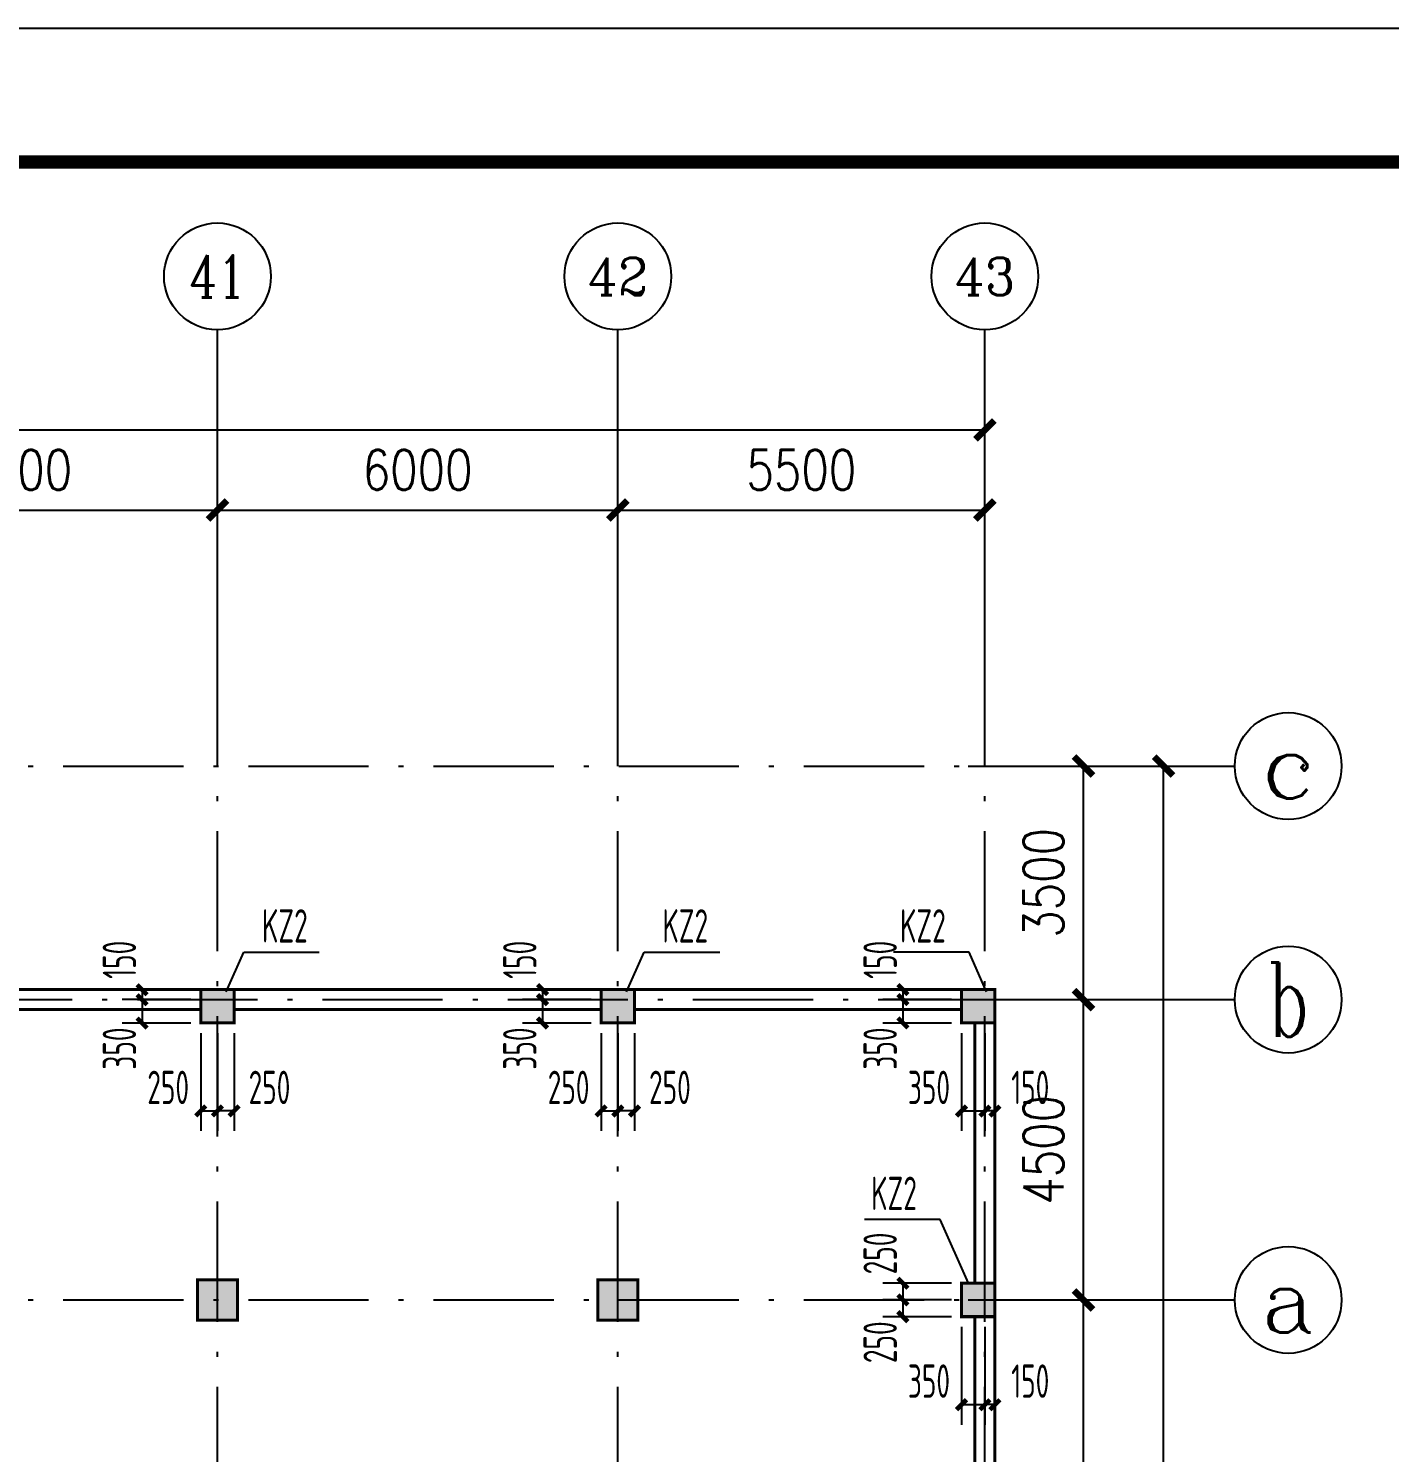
# Model space of a CAD drawing. Extents: x 2468086 to 6957054, y -3413633 to -667223.
# Drawn here: x 5191940 to 5212335, y -1113053 to -1091717 of the extents above; entities that cross this region are included whole.
import ezdxf
from ezdxf.enums import TextEntityAlignment as Align

# ---------------------------------------------------------------- set-up
doc = ezdxf.new("R2010")
doc.units = 0
doc.header["$LTSCALE"] = 100
doc.header["$MEASUREMENT"] = 0
doc.linetypes.add('2', pattern=[18.5, 12, -3, 0.5, -3])
doc.layers.get('0').update_dxf_attribs({"linetype": 'CONTINUOUS'})
doc.layers.get('DEFPOINTS').update_dxf_attribs({"linetype": 'CONTINUOUS'})
for name, color, linetype in [('AXIS', 3, 'CONTINUOUS'), ('AXIS_TEXT', 7, 'CONTINUOUS'), ('PUB_TITLE', 4, 'CONTINUOUS'), ('墙__实线', 3, 'CONTINUOUS'), ('柱', 2, 'CONTINUOUS'), ('柱填充', 43, 'CONTINUOUS'), ('柱编号', 211, 'CONTINUOUS'), ('轴线__尺寸数字', 7, 'CONTINUOUS'), ('轴线__点划线', 252, '2'), ('通风井定位', 145, 'CONTINUOUS')]:
    doc.layers.add(name, color=color, linetype=linetype)
doc.styles.add('_TCH_AXIS', font='COMPLEX', dxfattribs={"bigfont": 'GBCBIG'})
doc.styles.add('COMPLEX', font='COMPLEX')
doc.styles.add('DIM_FONT', font='SIMPLEX.shx', dxfattribs={"width": 0.8})
doc.styles.add('GB', font='gbxwxt.shx', dxfattribs={"width": 0.7, "height": 500, "bigfont": 'gbhzfs.shx'})
doc.dimstyles.new('DIMN200', dxfattribs={"dimscale": 2, "dimtxt": 300, "dimasz": 100, "dimexe": 250, "dimexo": 300, "dimgap": 150, "dimtad": 1, "dimdec": 0, "dimzin": 0, "dimdsep": 46, "dimtxsty": 'DIM_FONT', "dimblk": 'ARCHTICK', "dimcen": 0.09, "dimclrt": 7, "dimazin": 2, "dimtfac": 1, "dimtdec": 0, "dimtix": 1, "dimtmove": 2, "dimatfit": 3, "dimldrblk": 'ARCHTICK', "dimfxl": 1, "dimtolj": 1, "dimtzin": 0, "dimarcsym": 0})
doc.dimstyles.new('LYSDIM1', dxfattribs={"dimtxt": 375, "dimasz": 1.5, "dimexe": 300, "dimexo": 150, "dimgap": 90, "dimtad": 1, "dimdec": 0, "dimzin": 0, "dimdsep": 46, "dimtxsty": 'GB', "dimblk1": 'JT', "dimblk2": 'JT', "dimsah": 1, "dimcen": 0, "dimclrt": 7, "dimadec": 0, "dimazin": 0, "dimtfac": 1, "dimtdec": 0, "dimtix": 1, "dimtmove": 2, "dimatfit": 3, "dimldrblk": 'JT', "dimfxl": 1, "dimtolj": 1, "dimtzin": 0, "dimarcsym": 0})

# ---------------------------------------------------------------- blocks, each defined once
blk = doc.blocks.new('_ARCHTICK')
at = {"color": 0, "const_width": 0.5}
blk.add_lwpolyline([(-0.71, -0.71), (0.71, 0.71)], dxfattribs=at)
blk = doc.blocks.new('*D2831')
at = {"layer": 'AXIS', "color": 0, "lineweight": -2, "transparency": 16777216}
for p, q in [((5206622, -1110768), (5208249, -1110768)), ((5207749, -1118768), (5207749, -1110768)), ((5206622, -1118768), (5208249, -1118768))]:
    blk.add_line(p, q, dxfattribs=at)
at = {"layer": 'DEFPOINTS', "color": 0, "transparency": 16777216}
for p in [(5206022, -1110768), (5207749, -1110768), (5206022, -1118768)]:
    blk.add_point(p, dxfattribs=at)
at = {"layer": 'AXIS', "color": 0, "lineweight": -2, "transparency": 16777216, "xscale": 200, "yscale": 200, "zscale": 200}
for p, rotation in [((5207749, -1110768), 90), ((5207749, -1118768), 270)]:
    blk.add_blockref('_ARCHTICK', p, dxfattribs=dict(at, rotation=rotation))
at = {"layer": 'AXIS', "color": 7, "transparency": 16777216, "insert": (5207149, -1114768), "char_height": 600, "attachment_point": 5, "rotation": 90, "style": 'DIM_FONT'}
blk.add_mtext('\\A1;8000', dxfattribs=at)
blk = doc.blocks.new('*D2832')
at = {"layer": 'AXIS', "color": 0, "lineweight": -2, "transparency": 16777216}
for p, q in [((5206622, -1106268), (5208249, -1106268)), ((5207749, -1110768), (5207749, -1106268)), ((5206622, -1110768), (5208249, -1110768))]:
    blk.add_line(p, q, dxfattribs=at)
at = {"layer": 'DEFPOINTS', "color": 0, "transparency": 16777216}
for p in [(5206022, -1106268), (5207749, -1106268), (5206022, -1110768)]:
    blk.add_point(p, dxfattribs=at)
at = {"layer": 'AXIS', "color": 0, "lineweight": -2, "transparency": 16777216, "xscale": 200, "yscale": 200, "zscale": 200}
for p, rotation in [((5207749, -1106268), 90), ((5207749, -1110768), 270)]:
    blk.add_blockref('_ARCHTICK', p, dxfattribs=dict(at, rotation=rotation))
at = {"layer": 'AXIS', "color": 7, "transparency": 16777216, "insert": (5207149, -1108518), "char_height": 600, "attachment_point": 5, "rotation": 90, "style": 'DIM_FONT'}
blk.add_mtext('\\A1;4500', dxfattribs=at)
blk = doc.blocks.new('*D2833')
at = {"layer": 'AXIS', "color": 0, "lineweight": -2, "transparency": 16777216}
for p, q in [((5206622, -1102768), (5208249, -1102768)), ((5207749, -1106268), (5207749, -1102768)), ((5206622, -1106268), (5208249, -1106268))]:
    blk.add_line(p, q, dxfattribs=at)
at = {"layer": 'DEFPOINTS', "color": 0, "transparency": 16777216}
for p in [(5206022, -1102768), (5207749, -1102768), (5206022, -1106268)]:
    blk.add_point(p, dxfattribs=at)
at = {"layer": 'AXIS', "color": 0, "lineweight": -2, "transparency": 16777216, "xscale": 200, "yscale": 200, "zscale": 200}
for p, rotation in [((5207749, -1102768), 90), ((5207749, -1106268), 270)]:
    blk.add_blockref('_ARCHTICK', p, dxfattribs=dict(at, rotation=rotation))
at = {"layer": 'AXIS', "color": 7, "transparency": 16777216, "insert": (5207149, -1104518), "char_height": 600, "attachment_point": 5, "rotation": 90, "style": 'DIM_FONT'}
blk.add_mtext('\\A1;3500', dxfattribs=at)
blk = doc.blocks.new('*D2834')
at = {"layer": 'AXIS', "color": 0, "lineweight": -2, "transparency": 16777216}
for p, q in [((5206622, -1102768), (5209449, -1102768)), ((5208949, -1236968), (5208949, -1102768)), ((5206622, -1236968), (5209449, -1236968))]:
    blk.add_line(p, q, dxfattribs=at)
at = {"layer": 'DEFPOINTS', "color": 0, "transparency": 16777216}
for p in [(5206022, -1102768), (5208949, -1102768), (5206022, -1236968)]:
    blk.add_point(p, dxfattribs=at)
at = {"layer": 'AXIS', "color": 0, "lineweight": -2, "transparency": 16777216, "xscale": 200, "yscale": 200, "zscale": 200}
for p, rotation in [((5208949, -1102768), 90), ((5208949, -1236968), 270)]:
    blk.add_blockref('_ARCHTICK', p, dxfattribs=dict(at, rotation=rotation))
at = {"layer": 'AXIS', "color": 7, "transparency": 16777216, "insert": (5208349, -1169868), "char_height": 600, "attachment_point": 5, "rotation": 90, "style": 'DIM_FONT'}
blk.add_mtext('\\A1;134200', dxfattribs=at)
blk = doc.blocks.new('*D2893')
at = {"layer": 'AXIS', "color": 0, "lineweight": -2, "transparency": 16777216}
for p, q in [((5188771, -1102082), (5188771, -1098432)), ((5194771, -1102082), (5194771, -1098432)), ((5188771, -1098932), (5194771, -1098932))]:
    blk.add_line(p, q, dxfattribs=at)
at = {"layer": 'DEFPOINTS', "color": 0, "transparency": 16777216}
for p in [(5194771, -1098932), (5188771, -1102682), (5194771, -1102682)]:
    blk.add_point(p, dxfattribs=at)
at = {"layer": 'AXIS', "color": 0, "lineweight": -2, "transparency": 16777216, "xscale": 200, "yscale": 200, "zscale": 200, "rotation": 180}
blk.add_blockref('_ARCHTICK', (5188771, -1098932), dxfattribs=at)
at = {"layer": 'AXIS', "color": 0, "lineweight": -2, "transparency": 16777216, "xscale": 200, "yscale": 200, "zscale": 200}
blk.add_blockref('_ARCHTICK', (5194771, -1098932), dxfattribs=at)
at = {"layer": 'AXIS', "color": 7, "transparency": 16777216, "insert": (5191771, -1098332), "char_height": 600, "attachment_point": 5, "style": 'DIM_FONT'}
blk.add_mtext('\\A1;6000', dxfattribs=at)
blk = doc.blocks.new('*D2894')
at = {"layer": 'AXIS', "color": 0, "lineweight": -2, "transparency": 16777216}
for p, q in [((5194771, -1102082), (5194771, -1098432)), ((5200771, -1102082), (5200771, -1098432)), ((5194771, -1098932), (5200771, -1098932))]:
    blk.add_line(p, q, dxfattribs=at)
at = {"layer": 'DEFPOINTS', "color": 0, "transparency": 16777216}
for p in [(5200771, -1098932), (5194771, -1102682), (5200771, -1102682)]:
    blk.add_point(p, dxfattribs=at)
at = {"layer": 'AXIS', "color": 0, "lineweight": -2, "transparency": 16777216, "xscale": 200, "yscale": 200, "zscale": 200, "rotation": 180}
blk.add_blockref('_ARCHTICK', (5194771, -1098932), dxfattribs=at)
at = {"layer": 'AXIS', "color": 0, "lineweight": -2, "transparency": 16777216, "xscale": 200, "yscale": 200, "zscale": 200}
blk.add_blockref('_ARCHTICK', (5200771, -1098932), dxfattribs=at)
at = {"layer": 'AXIS', "color": 7, "transparency": 16777216, "insert": (5197771, -1098332), "char_height": 600, "attachment_point": 5, "style": 'DIM_FONT'}
blk.add_mtext('\\A1;6000', dxfattribs=at)
blk = doc.blocks.new('*D2895')
at = {"layer": 'AXIS', "color": 0, "lineweight": -2, "transparency": 16777216}
for p, q in [((5200771, -1102082), (5200771, -1098432)), ((5206271, -1102082), (5206271, -1098432)), ((5200771, -1098932), (5206271, -1098932))]:
    blk.add_line(p, q, dxfattribs=at)
at = {"layer": 'DEFPOINTS', "color": 0, "transparency": 16777216}
for p in [(5206271, -1098932), (5200771, -1102682), (5206271, -1102682)]:
    blk.add_point(p, dxfattribs=at)
at = {"layer": 'AXIS', "color": 0, "lineweight": -2, "transparency": 16777216, "xscale": 200, "yscale": 200, "zscale": 200, "rotation": 180}
blk.add_blockref('_ARCHTICK', (5200771, -1098932), dxfattribs=at)
at = {"layer": 'AXIS', "color": 0, "lineweight": -2, "transparency": 16777216, "xscale": 200, "yscale": 200, "zscale": 200}
blk.add_blockref('_ARCHTICK', (5206271, -1098932), dxfattribs=at)
at = {"layer": 'AXIS', "color": 7, "transparency": 16777216, "insert": (5203521, -1098332), "char_height": 600, "attachment_point": 5, "style": 'DIM_FONT'}
blk.add_mtext('\\A1;5500', dxfattribs=at)
blk = doc.blocks.new('*D2896')
at = {"layer": 'AXIS', "color": 0, "lineweight": -2, "transparency": 16777216}
for p, q in [((4929771, -1102082), (4929771, -1097232)), ((5206271, -1102082), (5206271, -1097232)), ((4929771, -1097732), (5206271, -1097732))]:
    blk.add_line(p, q, dxfattribs=at)
at = {"layer": 'DEFPOINTS', "color": 0, "transparency": 16777216}
for p in [(5206271, -1097732), (4929771, -1102682), (5206271, -1102682)]:
    blk.add_point(p, dxfattribs=at)
at = {"layer": 'AXIS', "color": 0, "lineweight": -2, "transparency": 16777216, "xscale": 200, "yscale": 200, "zscale": 200, "rotation": 180}
blk.add_blockref('_ARCHTICK', (4929771, -1097732), dxfattribs=at)
at = {"layer": 'AXIS', "color": 0, "lineweight": -2, "transparency": 16777216, "xscale": 200, "yscale": 200, "zscale": 200}
blk.add_blockref('_ARCHTICK', (5206271, -1097732), dxfattribs=at)
at = {"layer": 'AXIS', "color": 7, "transparency": 16777216, "insert": (5068021, -1097132), "char_height": 600, "attachment_point": 5, "style": 'DIM_FONT'}
blk.add_mtext('\\A1;276500', dxfattribs=at)
blk = doc.blocks.new('_AXISO')
blk.add_circle((0, 0), 0.5)
at = {"layer": 'AXIS_TEXT', "style": 'COMPLEX', "width": 1.041667}
blk.add_attdef('A', text='', height=0.56, dxfattribs=at).set_placement((-0.25, -0.28), (0.25, -0.28), align=Align.FIT)
blk = doc.blocks.new('JT')
at = {"layer": '轴线__尺寸数字', "const_width": 45}
blk.add_lwpolyline([(-50, -50), (50, 50)], dxfattribs=at)
blk.add_lwpolyline([(-50, -50), (50, 50)], dxfattribs=at)
blk = doc.blocks.new('*D3040')
at = {"layer": 'DEFPOINTS', "color": 0, "transparency": 16777216}
for p in [(5193642, -1106268), (5194521, -1106118), (5194521, -1106268)]:
    blk.add_point(p, dxfattribs=at)
at = {"layer": '通风井定位', "color": 0, "lineweight": -2, "transparency": 16777216}
for p, q in [((5194371, -1106118), (5193342, -1106118)), ((5194371, -1106268), (5193342, -1106268)), ((5193642, -1106116), (5193642, -1106115)), ((5193642, -1106118), (5193642, -1106268)), ((5193642, -1106269), (5193642, -1106271))]:
    blk.add_line(p, q, dxfattribs=at)
at = {"layer": '通风井定位', "color": 0, "lineweight": -2, "transparency": 16777216, "xscale": 1.5, "yscale": 1.5, "zscale": 1.5}
for p, rotation in [((5193642, -1106118), 270), ((5193642, -1106268), 90)]:
    blk.add_blockref('JT', p, dxfattribs=dict(at, rotation=rotation))
at = {"layer": '通风井定位', "color": 7, "transparency": 16777216, "insert": (5193302, -1105671), "char_height": 500, "attachment_point": 5, "rotation": 90, "style": 'GB'}
blk.add_mtext('\\A1;150', dxfattribs=at)
blk = doc.blocks.new('*D3041')
at = {"layer": 'DEFPOINTS', "color": 0, "transparency": 16777216}
for p in [(5194521, -1106268), (5193642, -1106618), (5194521, -1106618)]:
    blk.add_point(p, dxfattribs=at)
at = {"layer": '通风井定位', "color": 0, "lineweight": -2, "transparency": 16777216}
for p, q in [((5194371, -1106268), (5193342, -1106268)), ((5193642, -1106269), (5193642, -1106616)), ((5194371, -1106618), (5193342, -1106618))]:
    blk.add_line(p, q, dxfattribs=at)
at = {"layer": '通风井定位', "color": 0, "lineweight": -2, "transparency": 16777216, "xscale": 1.5, "yscale": 1.5, "zscale": 1.5}
for p, rotation in [((5193642, -1106268), 90), ((5193642, -1106618), 270)]:
    blk.add_blockref('JT', p, dxfattribs=dict(at, rotation=rotation))
at = {"layer": '通风井定位', "color": 7, "transparency": 16777216, "insert": (5193302, -1107001), "char_height": 500, "attachment_point": 5, "rotation": 90, "style": 'GB'}
blk.add_mtext('\\A1;350', dxfattribs=at)
blk = doc.blocks.new('*D3042')
at = {"layer": 'DEFPOINTS', "color": 0, "transparency": 16777216}
for p in [(5194521, -1106618), (5194771, -1106618), (5194771, -1107936)]:
    blk.add_point(p, dxfattribs=at)
at = {"layer": '通风井定位', "color": 0, "lineweight": -2, "transparency": 16777216}
for p, q in [((5194521, -1106768), (5194521, -1108236)), ((5194771, -1106768), (5194771, -1108236)), ((5194522, -1107936), (5194769, -1107936))]:
    blk.add_line(p, q, dxfattribs=at)
at = {"layer": '通风井定位', "color": 0, "lineweight": -2, "transparency": 16777216, "xscale": 1.5, "yscale": 1.5, "zscale": 1.5, "rotation": 180}
blk.add_blockref('JT', (5194521, -1107936), dxfattribs=at)
at = {"layer": '通风井定位', "color": 0, "lineweight": -2, "transparency": 16777216, "xscale": 1.5, "yscale": 1.5, "zscale": 1.5}
blk.add_blockref('JT', (5194771, -1107936), dxfattribs=at)
at = {"layer": '通风井定位', "color": 7, "transparency": 16777216, "insert": (5194033, -1107583), "char_height": 500, "attachment_point": 5, "style": 'GB'}
blk.add_mtext('\\A1;250', dxfattribs=at)
blk = doc.blocks.new('*D3043')
at = {"layer": 'DEFPOINTS', "color": 0, "transparency": 16777216}
for p in [(5194771, -1106618), (5195021, -1106618), (5194771, -1107936)]:
    blk.add_point(p, dxfattribs=at)
at = {"layer": '通风井定位', "color": 0, "lineweight": -2, "transparency": 16777216}
for p, q in [((5194771, -1106768), (5194771, -1108236)), ((5195021, -1106768), (5195021, -1108236)), ((5195019, -1107936), (5194772, -1107936))]:
    blk.add_line(p, q, dxfattribs=at)
at = {"layer": '通风井定位', "color": 0, "lineweight": -2, "transparency": 16777216, "xscale": 1.5, "yscale": 1.5, "zscale": 1.5, "rotation": 180}
blk.add_blockref('JT', (5194771, -1107936), dxfattribs=at)
at = {"layer": '通风井定位', "color": 0, "lineweight": -2, "transparency": 16777216, "xscale": 1.5, "yscale": 1.5, "zscale": 1.5}
blk.add_blockref('JT', (5195021, -1107936), dxfattribs=at)
at = {"layer": '通风井定位', "color": 7, "transparency": 16777216, "insert": (5195551, -1107583), "char_height": 500, "attachment_point": 5, "style": 'GB'}
blk.add_mtext('\\A1;250', dxfattribs=at)
blk = doc.blocks.new('*D3044')
at = {"layer": 'DEFPOINTS', "color": 0, "transparency": 16777216}
for p in [(5199642, -1106268), (5200521, -1106118), (5200521, -1106268)]:
    blk.add_point(p, dxfattribs=at)
at = {"layer": '通风井定位', "color": 0, "lineweight": -2, "transparency": 16777216}
for p, q in [((5200371, -1106118), (5199342, -1106118)), ((5200371, -1106268), (5199342, -1106268)), ((5199642, -1106116), (5199642, -1106115)), ((5199642, -1106118), (5199642, -1106268)), ((5199642, -1106269), (5199642, -1106271))]:
    blk.add_line(p, q, dxfattribs=at)
at = {"layer": '通风井定位', "color": 0, "lineweight": -2, "transparency": 16777216, "xscale": 1.5, "yscale": 1.5, "zscale": 1.5}
for p, rotation in [((5199642, -1106118), 270), ((5199642, -1106268), 90)]:
    blk.add_blockref('JT', p, dxfattribs=dict(at, rotation=rotation))
at = {"layer": '通风井定位', "color": 7, "transparency": 16777216, "insert": (5199302, -1105671), "char_height": 500, "attachment_point": 5, "rotation": 90, "style": 'GB'}
blk.add_mtext('\\A1;150', dxfattribs=at)
blk = doc.blocks.new('*D3045')
at = {"layer": 'DEFPOINTS', "color": 0, "transparency": 16777216}
for p in [(5200521, -1106268), (5199642, -1106618), (5200521, -1106618)]:
    blk.add_point(p, dxfattribs=at)
at = {"layer": '通风井定位', "color": 0, "lineweight": -2, "transparency": 16777216}
for p, q in [((5200371, -1106268), (5199342, -1106268)), ((5199642, -1106269), (5199642, -1106616)), ((5200371, -1106618), (5199342, -1106618))]:
    blk.add_line(p, q, dxfattribs=at)
at = {"layer": '通风井定位', "color": 0, "lineweight": -2, "transparency": 16777216, "xscale": 1.5, "yscale": 1.5, "zscale": 1.5}
for p, rotation in [((5199642, -1106268), 90), ((5199642, -1106618), 270)]:
    blk.add_blockref('JT', p, dxfattribs=dict(at, rotation=rotation))
at = {"layer": '通风井定位', "color": 7, "transparency": 16777216, "insert": (5199302, -1107001), "char_height": 500, "attachment_point": 5, "rotation": 90, "style": 'GB'}
blk.add_mtext('\\A1;350', dxfattribs=at)
blk = doc.blocks.new('*D3046')
at = {"layer": 'DEFPOINTS', "color": 0, "transparency": 16777216}
for p in [(5200521, -1106618), (5200771, -1106618), (5200771, -1107936)]:
    blk.add_point(p, dxfattribs=at)
at = {"layer": '通风井定位', "color": 0, "lineweight": -2, "transparency": 16777216}
for p, q in [((5200521, -1106768), (5200521, -1108236)), ((5200771, -1106768), (5200771, -1108236)), ((5200522, -1107936), (5200769, -1107936))]:
    blk.add_line(p, q, dxfattribs=at)
at = {"layer": '通风井定位', "color": 0, "lineweight": -2, "transparency": 16777216, "xscale": 1.5, "yscale": 1.5, "zscale": 1.5, "rotation": 180}
blk.add_blockref('JT', (5200521, -1107936), dxfattribs=at)
at = {"layer": '通风井定位', "color": 0, "lineweight": -2, "transparency": 16777216, "xscale": 1.5, "yscale": 1.5, "zscale": 1.5}
blk.add_blockref('JT', (5200771, -1107936), dxfattribs=at)
at = {"layer": '通风井定位', "color": 7, "transparency": 16777216, "insert": (5200033, -1107583), "char_height": 500, "attachment_point": 5, "style": 'GB'}
blk.add_mtext('\\A1;250', dxfattribs=at)
blk = doc.blocks.new('*D3047')
at = {"layer": 'DEFPOINTS', "color": 0, "transparency": 16777216}
for p in [(5200771, -1106618), (5201021, -1106618), (5200771, -1107936)]:
    blk.add_point(p, dxfattribs=at)
at = {"layer": '通风井定位', "color": 0, "lineweight": -2, "transparency": 16777216}
for p, q in [((5200771, -1106768), (5200771, -1108236)), ((5201021, -1106768), (5201021, -1108236)), ((5201019, -1107936), (5200772, -1107936))]:
    blk.add_line(p, q, dxfattribs=at)
at = {"layer": '通风井定位', "color": 0, "lineweight": -2, "transparency": 16777216, "xscale": 1.5, "yscale": 1.5, "zscale": 1.5, "rotation": 180}
blk.add_blockref('JT', (5200771, -1107936), dxfattribs=at)
at = {"layer": '通风井定位', "color": 0, "lineweight": -2, "transparency": 16777216, "xscale": 1.5, "yscale": 1.5, "zscale": 1.5}
blk.add_blockref('JT', (5201021, -1107936), dxfattribs=at)
at = {"layer": '通风井定位', "color": 7, "transparency": 16777216, "insert": (5201551, -1107583), "char_height": 500, "attachment_point": 5, "style": 'GB'}
blk.add_mtext('\\A1;250', dxfattribs=at)
blk = doc.blocks.new('*D3048')
at = {"layer": 'DEFPOINTS', "color": 0, "transparency": 16777216}
for p in [(5205042, -1106268), (5205921, -1106118), (5205921, -1106268)]:
    blk.add_point(p, dxfattribs=at)
at = {"layer": '通风井定位', "color": 0, "lineweight": -2, "transparency": 16777216}
for p, q in [((5205771, -1106118), (5204742, -1106118)), ((5205771, -1106268), (5204742, -1106268)), ((5205042, -1106116), (5205042, -1106115)), ((5205042, -1106118), (5205042, -1106268)), ((5205042, -1106269), (5205042, -1106271))]:
    blk.add_line(p, q, dxfattribs=at)
at = {"layer": '通风井定位', "color": 0, "lineweight": -2, "transparency": 16777216, "xscale": 1.5, "yscale": 1.5, "zscale": 1.5}
for p, rotation in [((5205042, -1106118), 270), ((5205042, -1106268), 90)]:
    blk.add_blockref('JT', p, dxfattribs=dict(at, rotation=rotation))
at = {"layer": '通风井定位', "color": 7, "transparency": 16777216, "insert": (5204702, -1105671), "char_height": 500, "attachment_point": 5, "rotation": 90, "style": 'GB'}
blk.add_mtext('\\A1;150', dxfattribs=at)
blk = doc.blocks.new('*D3049')
at = {"layer": 'DEFPOINTS', "color": 0, "transparency": 16777216}
for p in [(5205921, -1106268), (5205042, -1106618), (5205921, -1106618)]:
    blk.add_point(p, dxfattribs=at)
at = {"layer": '通风井定位', "color": 0, "lineweight": -2, "transparency": 16777216}
for p, q in [((5205771, -1106268), (5204742, -1106268)), ((5205042, -1106269), (5205042, -1106616)), ((5205771, -1106618), (5204742, -1106618))]:
    blk.add_line(p, q, dxfattribs=at)
at = {"layer": '通风井定位', "color": 0, "lineweight": -2, "transparency": 16777216, "xscale": 1.5, "yscale": 1.5, "zscale": 1.5}
for p, rotation in [((5205042, -1106268), 90), ((5205042, -1106618), 270)]:
    blk.add_blockref('JT', p, dxfattribs=dict(at, rotation=rotation))
at = {"layer": '通风井定位', "color": 7, "transparency": 16777216, "insert": (5204702, -1107001), "char_height": 500, "attachment_point": 5, "rotation": 90, "style": 'GB'}
blk.add_mtext('\\A1;350', dxfattribs=at)
blk = doc.blocks.new('*D3050')
at = {"layer": 'DEFPOINTS', "color": 0, "transparency": 16777216}
for p in [(5205921, -1106618), (5206271, -1106618), (5206271, -1107936)]:
    blk.add_point(p, dxfattribs=at)
at = {"layer": '通风井定位', "color": 0, "lineweight": -2, "transparency": 16777216}
for p, q in [((5205921, -1106768), (5205921, -1108236)), ((5206271, -1106768), (5206271, -1108236)), ((5205922, -1107936), (5206269, -1107936))]:
    blk.add_line(p, q, dxfattribs=at)
at = {"layer": '通风井定位', "color": 0, "lineweight": -2, "transparency": 16777216, "xscale": 1.5, "yscale": 1.5, "zscale": 1.5, "rotation": 180}
blk.add_blockref('JT', (5205921, -1107936), dxfattribs=at)
at = {"layer": '通风井定位', "color": 0, "lineweight": -2, "transparency": 16777216, "xscale": 1.5, "yscale": 1.5, "zscale": 1.5}
blk.add_blockref('JT', (5206271, -1107936), dxfattribs=at)
at = {"layer": '通风井定位', "color": 7, "transparency": 16777216, "insert": (5205433, -1107583), "char_height": 500, "attachment_point": 5, "style": 'GB'}
blk.add_mtext('\\A1;350', dxfattribs=at)
blk = doc.blocks.new('*D3051')
at = {"layer": 'DEFPOINTS', "color": 0, "transparency": 16777216}
for p in [(5206271, -1106618), (5206421, -1106618), (5206271, -1107936)]:
    blk.add_point(p, dxfattribs=at)
at = {"layer": '通风井定位', "color": 0, "lineweight": -2, "transparency": 16777216}
for p, q in [((5206271, -1106768), (5206271, -1108236)), ((5206421, -1106768), (5206421, -1108236)), ((5206269, -1107936), (5206268, -1107936)), ((5206421, -1107936), (5206271, -1107936)), ((5206422, -1107936), (5206424, -1107936))]:
    blk.add_line(p, q, dxfattribs=at)
at = {"layer": '通风井定位', "color": 0, "lineweight": -2, "transparency": 16777216, "xscale": 1.5, "yscale": 1.5, "zscale": 1.5}
blk.add_blockref('JT', (5206271, -1107936), dxfattribs=at)
at = {"layer": '通风井定位', "color": 0, "lineweight": -2, "transparency": 16777216, "xscale": 1.5, "yscale": 1.5, "zscale": 1.5, "rotation": 180}
blk.add_blockref('JT', (5206421, -1107936), dxfattribs=at)
at = {"layer": '通风井定位', "color": 7, "transparency": 16777216, "insert": (5206951, -1107583), "char_height": 500, "attachment_point": 5, "style": 'GB'}
blk.add_mtext('\\A1;150', dxfattribs=at)
blk = doc.blocks.new('*D3052')
at = {"layer": 'DEFPOINTS', "color": 0, "transparency": 16777216}
for p in [(5205921, -1110518), (5205042, -1110768), (5205921, -1110768)]:
    blk.add_point(p, dxfattribs=at)
at = {"layer": '通风井定位', "color": 0, "lineweight": -2, "transparency": 16777216}
for p, q in [((5205771, -1110518), (5204742, -1110518)), ((5205042, -1110519), (5205042, -1110766)), ((5205771, -1110768), (5204742, -1110768))]:
    blk.add_line(p, q, dxfattribs=at)
at = {"layer": '通风井定位', "color": 0, "lineweight": -2, "transparency": 16777216, "xscale": 1.5, "yscale": 1.5, "zscale": 1.5}
for p, rotation in [((5205042, -1110518), 90), ((5205042, -1110768), 270)]:
    blk.add_blockref('JT', p, dxfattribs=dict(at, rotation=rotation))
at = {"layer": '通风井定位', "color": 7, "transparency": 16777216, "insert": (5204702, -1110071), "char_height": 500, "attachment_point": 5, "rotation": 90, "style": 'GB'}
blk.add_mtext('\\A1;250', dxfattribs=at)
blk = doc.blocks.new('*D3053')
at = {"layer": 'DEFPOINTS', "color": 0, "transparency": 16777216}
for p in [(5205921, -1110768), (5205042, -1111018), (5205921, -1111018)]:
    blk.add_point(p, dxfattribs=at)
at = {"layer": '通风井定位', "color": 0, "lineweight": -2, "transparency": 16777216}
for p, q in [((5205771, -1110768), (5204742, -1110768)), ((5205042, -1110769), (5205042, -1111016)), ((5205771, -1111018), (5204742, -1111018))]:
    blk.add_line(p, q, dxfattribs=at)
at = {"layer": '通风井定位', "color": 0, "lineweight": -2, "transparency": 16777216, "xscale": 1.5, "yscale": 1.5, "zscale": 1.5}
for p, rotation in [((5205042, -1110768), 90), ((5205042, -1111018), 270)]:
    blk.add_blockref('JT', p, dxfattribs=dict(at, rotation=rotation))
at = {"layer": '通风井定位', "color": 7, "transparency": 16777216, "insert": (5204702, -1111401), "char_height": 500, "attachment_point": 5, "rotation": 90, "style": 'GB'}
blk.add_mtext('\\A1;250', dxfattribs=at)
blk = doc.blocks.new('*D3054')
at = {"layer": 'DEFPOINTS', "color": 0, "transparency": 16777216}
for p in [(5205921, -1111018), (5206271, -1111018), (5206271, -1112336)]:
    blk.add_point(p, dxfattribs=at)
at = {"layer": '通风井定位', "color": 0, "lineweight": -2, "transparency": 16777216}
for p, q in [((5205921, -1111168), (5205921, -1112636)), ((5206271, -1111168), (5206271, -1112636)), ((5205922, -1112336), (5206269, -1112336))]:
    blk.add_line(p, q, dxfattribs=at)
at = {"layer": '通风井定位', "color": 0, "lineweight": -2, "transparency": 16777216, "xscale": 1.5, "yscale": 1.5, "zscale": 1.5, "rotation": 180}
blk.add_blockref('JT', (5205921, -1112336), dxfattribs=at)
at = {"layer": '通风井定位', "color": 0, "lineweight": -2, "transparency": 16777216, "xscale": 1.5, "yscale": 1.5, "zscale": 1.5}
blk.add_blockref('JT', (5206271, -1112336), dxfattribs=at)
at = {"layer": '通风井定位', "color": 7, "transparency": 16777216, "insert": (5205433, -1111983), "char_height": 500, "attachment_point": 5, "style": 'GB'}
blk.add_mtext('\\A1;350', dxfattribs=at)
blk = doc.blocks.new('*D3055')
at = {"layer": 'DEFPOINTS', "color": 0, "transparency": 16777216}
for p in [(5206271, -1111018), (5206421, -1111018), (5206271, -1112336)]:
    blk.add_point(p, dxfattribs=at)
at = {"layer": '通风井定位', "color": 0, "lineweight": -2, "transparency": 16777216}
for p, q in [((5206271, -1111168), (5206271, -1112636)), ((5206421, -1111168), (5206421, -1112636)), ((5206269, -1112336), (5206268, -1112336)), ((5206421, -1112336), (5206271, -1112336)), ((5206422, -1112336), (5206424, -1112336))]:
    blk.add_line(p, q, dxfattribs=at)
at = {"layer": '通风井定位', "color": 0, "lineweight": -2, "transparency": 16777216, "xscale": 1.5, "yscale": 1.5, "zscale": 1.5}
blk.add_blockref('JT', (5206271, -1112336), dxfattribs=at)
at = {"layer": '通风井定位', "color": 0, "lineweight": -2, "transparency": 16777216, "xscale": 1.5, "yscale": 1.5, "zscale": 1.5, "rotation": 180}
blk.add_blockref('JT', (5206421, -1112336), dxfattribs=at)
at = {"layer": '通风井定位', "color": 7, "transparency": 16777216, "insert": (5206951, -1111983), "char_height": 500, "attachment_point": 5, "style": 'GB'}
blk.add_mtext('\\A1;150', dxfattribs=at)
blk = doc.blocks.new('a00')
at = {"layer": 'PUB_TITLE'}
blk.add_lwpolyline([(2049330, 4204231), (2376330, 4204231), (2376330, 4372431), (2049330, 4372431)], close=True, dxfattribs=at)
at = {"layer": 'PUB_TITLE', "const_width": 200}
blk.add_lwpolyline([(2054330, 4206231), (2374330, 4206231), (2374330, 4370431), (2054330, 4370431)], close=True, dxfattribs=at)

msp = doc.modelspace()

# ---------------------------------------------------------------- hatches: boundary and pattern name
at = {"layer": '柱填充'}
for points in [[(5194520.8, -1106117.8), (5194520.8, -1106617.8), (5195020.8, -1106617.8), (5195020.8, -1106117.8)], [(5200520.8, -1106117.8), (5200520.8, -1106617.8), (5201020.8, -1106617.8), (5201020.8, -1106117.8)], [(5205920.8, -1106117.8), (5205920.8, -1106617.8), (5206420.8, -1106617.8), (5206420.8, -1106117.8)], [(5194470.8, -1110467.8), (5194470.8, -1111067.8), (5195070.8, -1111067.8), (5195070.8, -1110467.8)], [(5200470.8, -1110467.8), (5200470.8, -1111067.8), (5201070.8, -1111067.8), (5201070.8, -1110467.8)], [(5205920.8, -1110517.8), (5205920.8, -1111017.8), (5206420.8, -1111017.8), (5206420.8, -1110517.8)]]:
    msp.add_hatch(color=256, dxfattribs=at).paths.add_polyline_path(points)

# ---------------------------------------------------------------- linework, layer by layer
at = {"layer": 'AXIS'}
for p, q in [((5194770.8, -1102420.6), (5194770.8, -1096231.2)), ((5200770.8, -1102420.6), (5200770.8, -1096231.2)), ((5206270.8, -1102420.6), (5206270.8, -1096231.2)), ((5206021.8, -1102767.8), (5210016.5, -1102767.8)), ((5206021.8, -1106267.8), (5210016.5, -1106267.8)), ((5206021.8, -1110767.8), (5210016.5, -1110767.8))]:
    msp.add_line(p, q, dxfattribs=at)
for centre in [(5210816.5, -1102767.8), (5210816.5, -1106267.8), (5210816.5, -1110767.8)]:
    msp.add_circle(centre, 800, dxfattribs=at)
at = {"layer": '墙__实线', "color": 94, "const_width": 45}
for points in [[(5189020.8, -1106117.8), (5194520.8, -1106117.8)], [(5195020.8, -1106117.8), (5200520.8, -1106117.8)], [(5201020.8, -1106117.8), (5205920.8, -1106117.8)], [(5189020.8, -1106417.8), (5194520.8, -1106417.8)], [(5195020.8, -1106417.8), (5200520.8, -1106417.8)], [(5201020.8, -1106417.8), (5205920.8, -1106417.8)], [(5206120.8, -1110517.8), (5206120.8, -1106617.8)], [(5206420.8, -1110517.8), (5206420.8, -1106617.8)], [(5206120.8, -1118517.8), (5206120.8, -1111017.8)], [(5206420.8, -1118517.8), (5206420.8, -1111017.8)]]:
    msp.add_lwpolyline(points, dxfattribs=at)
at = {"layer": '柱', "const_width": 45}
for points in [[(5194520.8, -1106117.8), (5194520.8, -1106617.8), (5195020.8, -1106617.8), (5195020.8, -1106117.8), (5194520.8, -1106117.8)], [(5200520.8, -1106117.8), (5200520.8, -1106617.8), (5201020.8, -1106617.8), (5201020.8, -1106117.8), (5200520.8, -1106117.8)], [(5205920.8, -1106117.8), (5205920.8, -1106617.8), (5206420.8, -1106617.8), (5206420.8, -1106117.8), (5205920.8, -1106117.8)], [(5194470.8, -1110467.8), (5194470.8, -1111067.8), (5195070.8, -1111067.8), (5195070.8, -1110467.8), (5194470.8, -1110467.8)], [(5200470.8, -1110467.8), (5200470.8, -1111067.8), (5201070.8, -1111067.8), (5201070.8, -1110467.8), (5200470.8, -1110467.8)], [(5205920.8, -1110517.8), (5205920.8, -1111017.8), (5206420.8, -1111017.8), (5206420.8, -1110517.8), (5205920.8, -1110517.8)]]:
    msp.add_lwpolyline(points, dxfattribs=at)
at = {"layer": '柱编号'}
for p, q in [((5194901.1, -1106152.5), (5195165.2, -1105556.3)), ((5195165.2, -1105556.3), (5196297.4, -1105556.3)), ((5200901.1, -1106152.5), (5201165.2, -1105556.3)), ((5201165.2, -1105556.3), (5202297.4, -1105556.3)), ((5206033.3, -1105556.3), (5204901.1, -1105556.3)), ((5206297.5, -1106152.5), (5206033.3, -1105556.3)), ((5205600.6, -1109563.5), (5204468.4, -1109563.5)), ((5206023.4, -1110517.8), (5205600.6, -1109563.5))]:
    msp.add_line(p, q, dxfattribs=at)
at = {"layer": '轴线__点划线', "ltscale": 1.5}
for p, q in [((5194770.8, -1158267.8), (5194770.8, -1100139.4)), ((5200770.8, -1158267.8), (5200770.8, -1100139.4)), ((5206270.8, -1158267.8), (5206270.8, -1100139.4)), ((4923285.1, -1102767.8), (5209735.1, -1102767.8)), ((5104770.8, -1106267.8), (5209485.1, -1106267.8)), ((4923285.1, -1110767.8), (5210016.5, -1110767.8))]:
    msp.add_line(p, q, dxfattribs=at)

# ---------------------------------------------------------------- block references
at = {"layer": 'AXIS'}
ref = msp.add_blockref('_AXISO', (5194770.8, -1095431.2), dxfattribs=dict(at, xscale=1600, yscale=1600, zscale=1600))
ref.add_attrib('A', '41', dxfattribs={"layer": 'AXIS_TEXT', "ltscale": 500, "height": 631.5, "style": '_TCH_AXIS', "width": 0.933333}).set_placement((5194349.8, -1095746.9), (5195191.8, -1095746.9), align=Align.FIT)
ref = msp.add_blockref('_AXISO', (5200770.8, -1095431.2), dxfattribs=dict(at, xscale=1600, yscale=1600, zscale=1600))
ref.add_attrib('A', '42', dxfattribs={"layer": 'AXIS_TEXT', "ltscale": 500, "height": 559.82, "style": '_TCH_AXIS', "width": 0.971429}).set_placement((5200317.6, -1095711.1), (5201224, -1095711.1), align=Align.FIT)
ref = msp.add_blockref('_AXISO', (5206270.8, -1095431.2), dxfattribs=dict(at, xscale=1600, yscale=1600, zscale=1600))
ref.add_attrib('A', '43', dxfattribs={"layer": 'AXIS_TEXT', "ltscale": 500, "height": 559.82, "style": '_TCH_AXIS', "width": 0.971429}).set_placement((5205817.6, -1095711.1), (5206724, -1095711.1), align=Align.FIT)
at = {"layer": '墙__实线'}
msp.add_blockref('a00', (2867020.5, -5464147.8), dxfattribs=at)

# ---------------------------------------------------------------- texts
at = {"layer": 'AXIS_TEXT', "style": '_TCH_AXIS'}
for s, height, width, p, p2 in [('c', 971.8, 1.384615, (5210399.9, -1103253.8), (5211233, -1103253.8)), ('b', 1111.4, 0.75, (5210498.9, -1106823.5), (5211134, -1106823.5)), ('a', 971.8, 1.2, (5210399.9, -1111253.8), (5211233, -1111253.8))]:
    msp.add_text(s, height=height, dxfattribs=dict(at, width=width)).set_placement(p, p2, align=Align.FIT)
at = {"layer": '柱编号', "style": 'GB', "width": 0.7}
for p in [(5195438.4, -1105413), (5201438.4, -1105413), (5204999.3, -1105413), (5204566.6, -1109420.2)]:
    msp.add_text('KZ2', height=500, dxfattribs=at).set_placement(p)

# ---------------------------------------------------------------- dimensions: what is measured, and where the dimension line sits
at = {"layer": 'AXIS'}
for p1, p2, distance, picture, middle in [((4929770.8, -1102682), (5206270.8, -1102682), 4950, '*D2896', (5068020.8, -1097132)), ((5188770.8, -1102682), (5194770.8, -1102682), 3750, '*D2893', (5191770.8, -1098332)), ((5194770.8, -1102682), (5200770.8, -1102682), 3750, '*D2894', (5197770.8, -1098332)), ((5200770.8, -1102682), (5206270.8, -1102682), 3750, '*D2895', (5203520.8, -1098332)), ((5206021.8, -1106267.8), (5206021.8, -1102767.8), -1727.6, '*D2833', (5207149.4, -1104517.8)), ((5206021.8, -1236967.6), (5206021.8, -1102767.8), -2927.6, '*D2834', (5208349.4, -1169867.7)), ((5206021.8, -1110767.8), (5206021.8, -1106267.8), -1727.6, '*D2832', (5207149.4, -1108517.8)), ((5206021.8, -1118767.8), (5206021.8, -1110767.8), -1727.6, '*D2831', (5207149.4, -1114767.8))]:
    dim = msp.add_aligned_dim(p1=p1, p2=p2, distance=distance, dimstyle='DIMN200', dxfattribs=at)
    dim.commit()
    dim.dimension.update_dxf_attribs({"geometry": picture, "text_midpoint": middle})
at = {"layer": '通风井定位'}
for base, p1, p2, picture, middle in [((5193641.7, -1106267.8), (5194520.8, -1106117.8), (5194520.8, -1106267.8), '*D3040', (5193301.6, -1105670.6)), ((5199641.7, -1106267.8), (5200520.8, -1106117.8), (5200520.8, -1106267.8), '*D3044', (5199301.6, -1105670.6)), ((5205041.7, -1106267.8), (5205920.8, -1106117.8), (5205920.8, -1106267.8), '*D3048', (5204701.6, -1105670.6)), ((5193641.7, -1106617.8), (5194520.8, -1106267.8), (5194520.8, -1106617.8), '*D3041', (5193301.6, -1107001.3)), ((5199641.7, -1106617.8), (5200520.8, -1106267.8), (5200520.8, -1106617.8), '*D3045', (5199301.6, -1107001.3)), ((5205041.7, -1106617.8), (5205920.8, -1106267.8), (5205920.8, -1106617.8), '*D3049', (5204701.6, -1107001.3)), ((5205041.7, -1110767.8), (5205920.8, -1110517.8), (5205920.8, -1110767.8), '*D3052', (5204701.6, -1110070.6)), ((5205041.7, -1111017.8), (5205920.8, -1110767.8), (5205920.8, -1111017.8), '*D3053', (5204701.6, -1111401.3))]:
    dim = msp.add_linear_dim(base=base, p1=p1, p2=p2, angle=90, dimstyle='LYSDIM1', override={"dimtxt": 500}, dxfattribs=at)
    dim.commit()
    dim.dimension.update_dxf_attribs({"geometry": picture, "text_midpoint": middle, "dimtype": 128})
for base, p1, p2, picture, middle in [((5194770.8, -1107935.8), (5194520.8, -1106617.8), (5194770.8, -1106617.8), '*D3042', (5194033.2, -1107582.6)), ((5194770.8, -1107935.8), (5195020.8, -1106617.8), (5194770.8, -1106617.8), '*D3043', (5195551.2, -1107582.6)), ((5200770.8, -1107935.8), (5200520.8, -1106617.8), (5200770.8, -1106617.8), '*D3046', (5200033.2, -1107582.6)), ((5200770.8, -1107935.8), (5201020.8, -1106617.8), (5200770.8, -1106617.8), '*D3047', (5201551.2, -1107582.6)), ((5206270.8, -1107935.8), (5205920.8, -1106617.8), (5206270.8, -1106617.8), '*D3050', (5205433.2, -1107582.6)), ((5206270.8, -1107935.8), (5206420.8, -1106617.8), (5206270.8, -1106617.8), '*D3051', (5206951.2, -1107582.6)), ((5206270.8, -1112335.8), (5205920.8, -1111017.8), (5206270.8, -1111017.8), '*D3054', (5205433.2, -1111982.6)), ((5206270.8, -1112335.8), (5206420.8, -1111017.8), (5206270.8, -1111017.8), '*D3055', (5206951.2, -1111982.6))]:
    dim = msp.add_linear_dim(base=base, p1=p1, p2=p2, dimstyle='LYSDIM1', override={"dimtxt": 500}, dxfattribs=at)
    dim.commit()
    dim.dimension.update_dxf_attribs({"geometry": picture, "text_midpoint": middle, "dimtype": 128})

doc.saveas('drawing.dxf')
